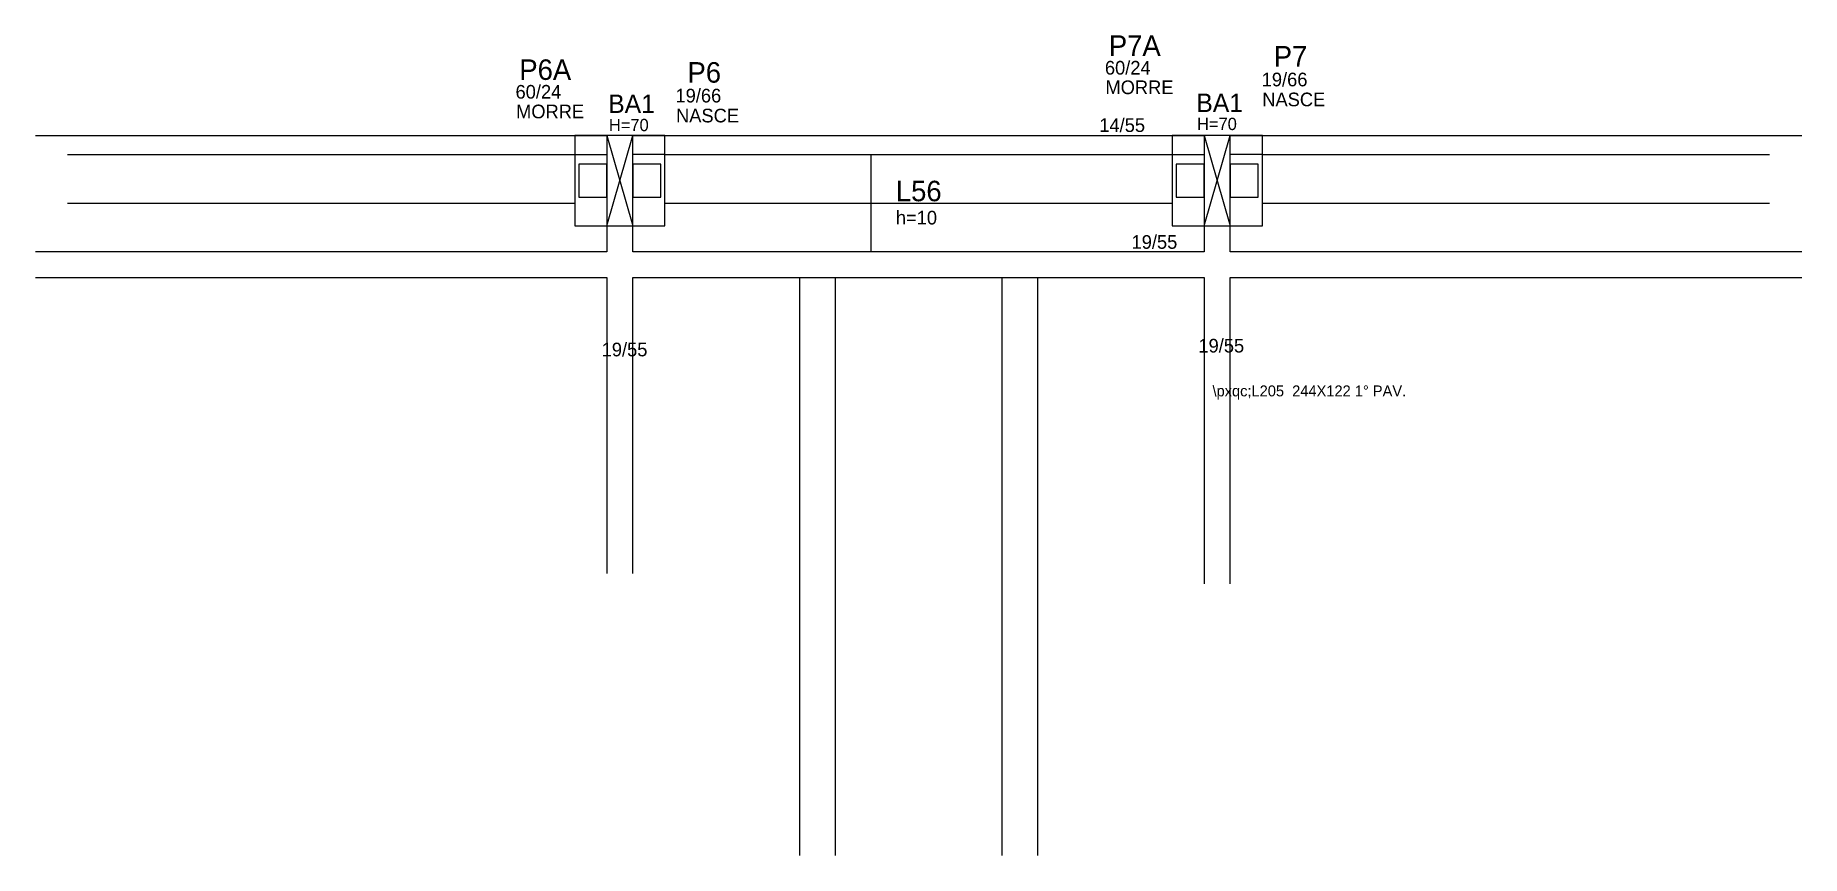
# Model space of a CAD drawing. Header units: metres. Extents: x 5575 to 6867, y 2697 to 3298.
import ezdxf

# ---------------------------------------------------------------- set-up
doc = ezdxf.new("R2010")
doc.units = ezdxf.units.M
for name, color, linetype in [('1', 7, 'Continuous'), ('3', 7, 'Continuous'), ('4', 7, 'Continuous'), ('7', 7, 'Continuous'), ('AUX00', 7, 'Continuous'), ('Painéis', 7, 'Continuous')]:
    doc.layers.add(name, color=color, linetype=linetype)

msp = doc.modelspace()

# ---------------------------------------------------------------- linework, layer by layer
at = {"layer": '1', "color": 7, "lineweight": 25}
for p, q in [((5993.2, 3158.2), (6012.2, 3224.2)), ((5993.2, 3224.2), (6012.2, 3158.2)), ((6430.2, 3158.2), (6449.2, 3224.2)), ((6430.2, 3224.2), (6449.2, 3158.2))]:
    msp.add_line(p, q, dxfattribs=at)
at = {"layer": '3', "color": 7, "lineweight": 25}
for p, q in [((5575.2, 3224.2), (5993.2, 3224.2)), ((6012.2, 3224.2), (6430.2, 3224.2)), ((6449.2, 3224.2), (6867.2, 3224.2)), ((5598.7, 3210.2), (5969.7, 3210.2)), ((5969.7, 3210.2), (5993.2, 3210.2)), ((6035.7, 3210.2), (6012.2, 3210.2)), ((6035.7, 3210.2), (6406.7, 3210.2)), ((6406.7, 3210.2), (6430.2, 3210.2)), ((6472.7, 3210.2), (6449.2, 3210.2)), ((6472.7, 3210.2), (6843.7, 3210.2))]:
    msp.add_line(p, q, dxfattribs=at)
for points in [[(5969.7, 3158.2), (6035.7, 3158.2), (6035.7, 3224.2), (5969.7, 3224.2), (5969.7, 3158.2)], [(6406.7, 3158.2), (6472.7, 3158.2), (6472.7, 3224.2), (6406.7, 3224.2), (6406.7, 3158.2)], [(5993.2, 3158.2), (5993.2, 3139.2)], [(6012.2, 3139.2), (6012.2, 3158.2)], [(6430.2, 3158.2), (6430.2, 3139.2)], [(6449.2, 3139.2), (6449.2, 3158.2)], [(5993.2, 3139.2), (5575.2, 3139.2)], [(6430.2, 3139.2), (6012.2, 3139.2)], [(6867.2, 3139.2), (6449.2, 3139.2)], [(5575.2, 3120.2), (5993.2, 3120.2)], [(5993.2, 3120.2), (5993.2, 2903.7)], [(6012.2, 3120.2), (6430.2, 3120.2)], [(6012.2, 2903.7), (6012.2, 3120.2)], [(6430.2, 3120.2), (6430.2, 2896.2)], [(6449.2, 3120.2), (6867.2, 3120.2)], [(6449.2, 2896.2), (6449.2, 3120.2)]]:
    msp.add_lwpolyline(points, dxfattribs=at)
at = {"layer": '7', "color": 7, "lineweight": 25}
for points in [[(5993.2, 3158.2), (6012.2, 3158.2), (6012.2, 3224.2), (5993.2, 3224.2), (5993.2, 3158.2)], [(6430.2, 3158.2), (6449.2, 3158.2), (6449.2, 3224.2), (6430.2, 3224.2), (6430.2, 3158.2)], [(5993.2, 3203.2), (5972.7, 3203.2), (5972.7, 3179.2), (5993.2, 3179.2), (5993.2, 3203.2)], [(6032.7, 3203.2), (6012.2, 3203.2), (6012.2, 3179.2), (6032.7, 3179.2), (6032.7, 3203.2)], [(6430.2, 3203.2), (6409.7, 3203.2), (6409.7, 3179.2), (6430.2, 3179.2), (6430.2, 3203.2)], [(6469.7, 3203.2), (6449.2, 3203.2), (6449.2, 3179.2), (6469.7, 3179.2), (6469.7, 3203.2)]]:
    msp.add_lwpolyline(points, dxfattribs=at)
at = {"layer": 'Painéis', "color": 7, "lineweight": 25}
for p, q in [((6186.2, 3210.2), (6186.2, 3139.2)), ((5598.7, 3174.7), (5969.7, 3174.7)), ((6035.7, 3174.7), (6406.7, 3174.7)), ((6472.7, 3174.7), (6843.7, 3174.7)), ((6134.2, 3120.2), (6134.2, 2697.2)), ((6160.2, 3120.2), (6160.2, 2697.2)), ((6282.2, 3120.2), (6282.2, 2697.2)), ((6308.2, 3120.2), (6308.2, 2697.2))]:
    msp.add_line(p, q, dxfattribs=at)

# ---------------------------------------------------------------- texts
at = {"layer": '3', "color": 7, "lineweight": 25}
for s, height, p in [('60/24', 10, (6357.5, 3268.8)), ('19/66', 10, (6472.2, 3260.2)), ('60/24', 10, (5926.4, 3251.2)), ('19/66', 10, (6043.4, 3248.4)), ('MORRE', 10, (6357.9, 3254.5)), ('MORRE', 10, (5926.8, 3236.8)), ('NASCE', 10, (6043.8, 3233.8)), ('NASCE', 10, (6472.6, 3245.6)), ('H=70', 9, (5994.7, 3227.4)), ('14/55', 10, (6353.4, 3226.8)), ('H=70', 9, (6424.9, 3228.2)), ('h=10', 10, (6204.6, 3159.1)), ('19/55', 10, (6377, 3141.3)), ('19/55', 10, (6425.9, 3065.4)), ('19/55', 10, (5989.4, 3062.6))]:
    msp.add_text(s, height=height, dxfattribs=at).set_placement(p)
at = {"layer": '4', "color": 7, "lineweight": 25}
for s, height, p in [('P7A', 15, (6360.4, 3282.5)), ('P7', 15, (6481, 3274.7)), ('P6A', 15, (5929.2, 3264.9)), ('P6', 15, (6052.2, 3262.9)), ('BA1', 13.5, (5994.2, 3240.7)), ('BA1', 13.5, (6424.4, 3241.4)), ('L56', 15, (6204.6, 3176.1))]:
    msp.add_text(s, height=height, dxfattribs=at).set_placement(p)
at = {"layer": 'AUX00', "color": 7, "lineweight": 25}
msp.add_text('\\pxqc;L205 ^J244X122^J1° PAV.', height=8, dxfattribs=at).set_placement((6436.2, 3033.3))

doc.saveas('drawing.dxf')
